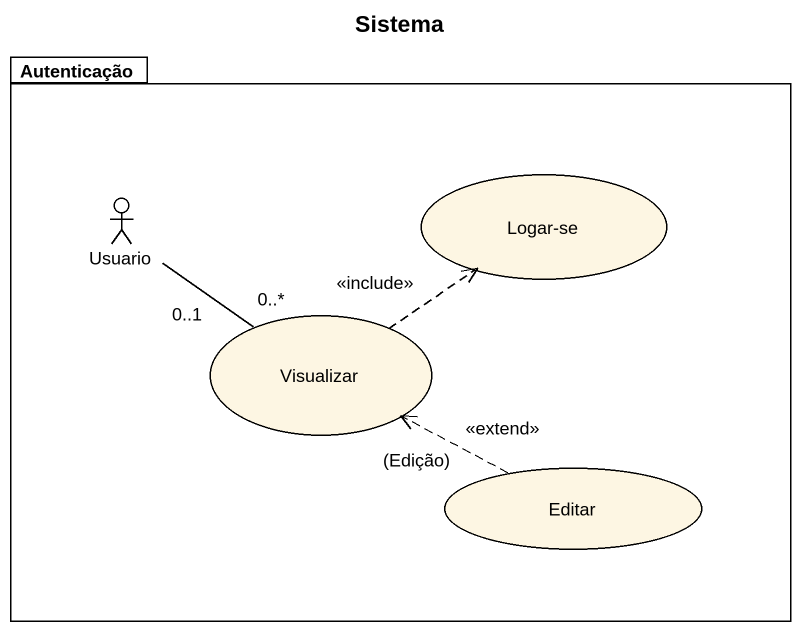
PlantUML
@startuml
title Sistema
package Autenticação {
  actor Usuario
  usecase "Logar-se" as Logar_se
  usecase Visualizar
  usecase Editar
}
Usuario "0..1" -- "0..*" Visualizar
Visualizar .up.> Logar_se : <<include>>
Editar .left.> Visualizar : <<extend>>\n(Edição)
@enduml
